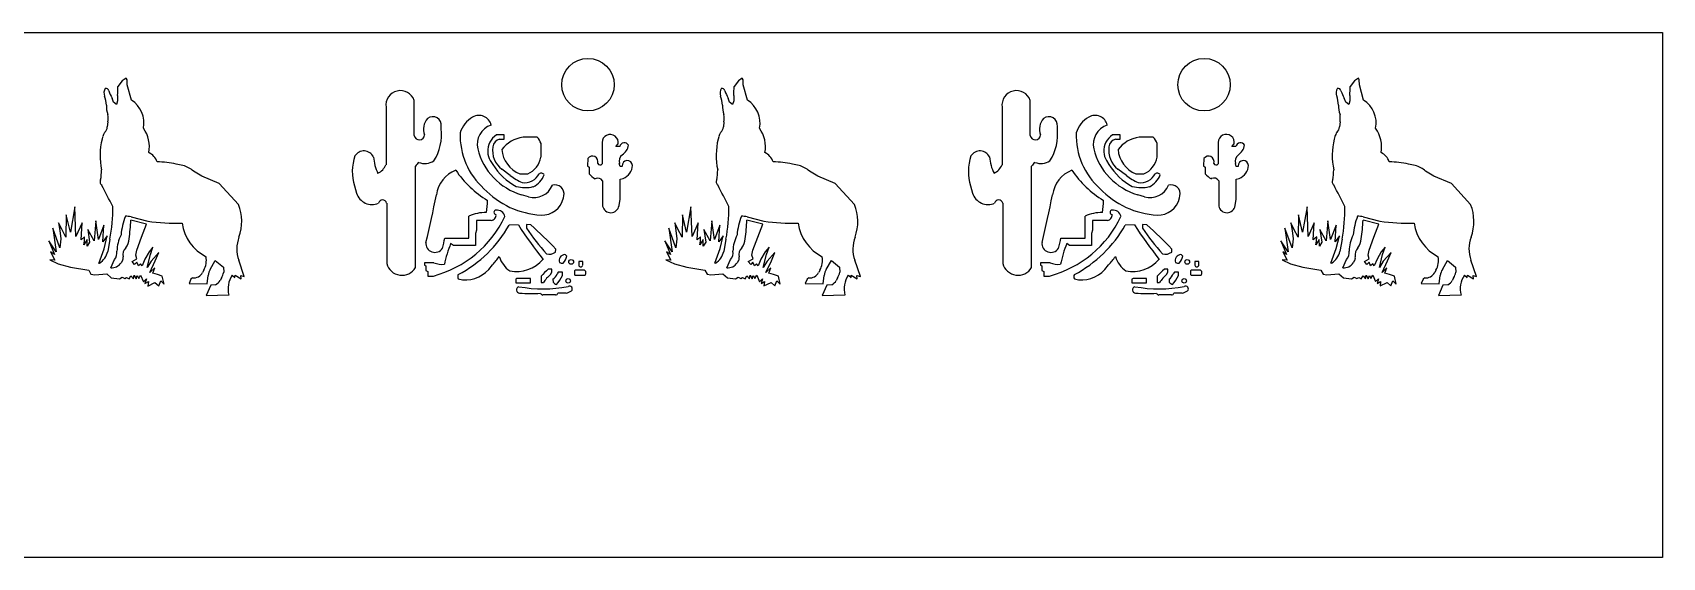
# Model space of a CAD drawing. Header units: metres. Extents: x 19.5 to 113.5, y -3.4 to 12.1.
# Drawn here: x 65.34 to 113.45, y -3.36 to 12.14 of the extents above; entities that cross this region are included whole.
import ezdxf

# ---------------------------------------------------------------- set-up
doc = ezdxf.new("R2010")
doc.units = ezdxf.units.M

msp = doc.modelspace()

# ---------------------------------------------------------------- linework, layer by layer
at = {"layer": 'OBJECT', "color": 1, "linetype": 'CONTINUOUS'}
for p, q in [((19.452, 12.137), (113.452, 12.137)), ((113.452, 12.137), (113.452, -3.363)), ((113.452, -3.363), (19.452, -3.363))]:
    msp.add_line(p, q, dxfattribs=at)
at = {"layer": 'OBJECT', "color": 2, "linetype": 'CONTINUOUS'}
for p, q in [((67.986, 10.712), (67.858, 10.546)), ((68.101, 10.786), (67.986, 10.712)), ((68.126, 10.742), (68.101, 10.786)), ((68.132, 10.596), (68.126, 10.742)), ((68.253, 10.142), (68.132, 10.596)), ((86.174, 10.712), (86.046, 10.546)), ((86.288, 10.786), (86.174, 10.712)), ((86.313, 10.742), (86.288, 10.786)), ((86.32, 10.596), (86.313, 10.742)), ((86.44, 10.142), (86.32, 10.596)), ((104.361, 10.712), (104.233, 10.546)), ((104.476, 10.786), (104.361, 10.712)), ((104.501, 10.743), (104.476, 10.786)), ((104.507, 10.596), (104.501, 10.743)), ((104.628, 10.142), (104.507, 10.596)), ((67.729, 10.083), (67.685, 10.205)), ((67.849, 10.123), (67.816, 10.014)), ((67.849, 10.279), (67.849, 10.123)), ((76.604, 9.102), (76.604, 10.132)), ((85.916, 10.083), (85.873, 10.205)), ((86.037, 10.123), (86.004, 10.014)), ((86.036, 10.279), (86.037, 10.123)), ((94.792, 9.102), (94.792, 10.132)), ((104.104, 10.083), (104.06, 10.205)), ((104.224, 10.124), (104.191, 10.014)), ((104.224, 10.279), (104.224, 10.124)), ((67.816, 10.014), (67.729, 10.083)), ((75.771, 9.934), (75.771, 8.23)), ((86.004, 10.014), (85.916, 10.083)), ((93.959, 9.934), (93.959, 8.23)), ((104.191, 10.014), (104.104, 10.083)), ((67.561, 9.499), (67.544, 9.351)), ((77.403, 9.299), (77.403, 9.365)), ((85.749, 9.5), (85.732, 9.351)), ((95.591, 9.299), (95.591, 9.365)), ((103.936, 9.5), (103.919, 9.351)), ((67.406, 9.063), (67.388, 8.99)), ((79.257, 9.115), (79.034, 9.115)), ((79.125, 8.989), (79.257, 8.989)), ((79.257, 8.989), (79.257, 9.115)), ((80.233, 9.046), (79.816, 9.046)), ((80.347, 8.459), (80.347, 8.864)), ((82.149, 8.892), (82.149, 8.263)), ((82.558, 8.768), (82.625, 8.848)), ((82.677, 8.768), (82.558, 8.768)), ((85.594, 9.063), (85.576, 8.99)), ((97.444, 9.115), (97.221, 9.115)), ((97.313, 8.989), (97.444, 8.989)), ((97.444, 8.989), (97.444, 9.115)), ((98.42, 9.046), (98.004, 9.046)), ((98.535, 8.459), (98.535, 8.864)), ((100.337, 8.892), (100.337, 8.263)), ((100.746, 8.768), (100.813, 8.848)), ((100.864, 8.768), (100.746, 8.768)), ((103.781, 9.064), (103.763, 8.99)), ((69.778, 8.209), (69.579, 8.253)), ((76.644, 5.198), (76.644, 8.19)), ((78.851, 8.363), (78.928, 8.24)), ((81.73, 8.42), (81.72, 8.204)), ((81.72, 8.204), (81.771, 8.16)), ((82.686, 8.178), (82.659, 8.271)), ((82.742, 8.194), (82.738, 8.178)), ((87.965, 8.209), (87.767, 8.253)), ((94.832, 5.199), (94.832, 8.19)), ((97.039, 8.363), (97.115, 8.24)), ((99.918, 8.42), (99.908, 8.204)), ((99.908, 8.204), (99.958, 8.16)), ((100.874, 8.178), (100.847, 8.271)), ((100.929, 8.194), (100.926, 8.178)), ((106.153, 8.209), (105.954, 8.253)), ((70.33, 7.896), (70.084, 8.04)), ((70.847, 7.678), (70.33, 7.896)), ((79.44, 7.912), (79.19, 8.102)), ((79.725, 7.969), (79.959, 7.963)), ((81.771, 8.16), (81.771, 7.967)), ((82.166, 7.762), (82.166, 7.014)), ((82.685, 7.804), (82.771, 7.831)), ((82.685, 7.218), (82.685, 7.804)), ((82.738, 8.178), (82.686, 8.178)), ((88.517, 7.896), (88.271, 8.04)), ((89.034, 7.678), (88.517, 7.896)), ((97.628, 7.912), (97.377, 8.102)), ((97.912, 7.969), (98.146, 7.963)), ((99.958, 8.16), (99.958, 7.967)), ((100.354, 7.762), (100.354, 7.014)), ((100.873, 7.804), (100.958, 7.831)), ((100.873, 7.218), (100.873, 7.804)), ((100.926, 8.178), (100.874, 8.178)), ((106.705, 7.896), (106.459, 8.04)), ((107.222, 7.678), (106.705, 7.896)), ((71.417, 7.06), (70.847, 7.678)), ((74.838, 7.607), (74.902, 7.396)), ((79.975, 7.288), (79.774, 7.347)), ((81.009, 7.257), (81.022, 7.32)), ((82.65, 7.026), (82.685, 7.218)), ((89.604, 7.06), (89.034, 7.678)), ((93.025, 7.607), (93.089, 7.396)), ((98.162, 7.288), (97.962, 7.347)), ((99.197, 7.257), (99.21, 7.32)), ((100.838, 7.027), (100.873, 7.218)), ((107.792, 7.06), (107.222, 7.678)), ((66.333, 6.757), (66.323, 6.092)), ((66.457, 6.238), (66.333, 6.757)), ((66.587, 6.986), (66.457, 6.238)), ((66.618, 6.111), (66.587, 6.986)), ((75.791, 7.101), (75.791, 5.317)), ((84.521, 6.757), (84.511, 6.092)), ((84.645, 6.238), (84.521, 6.757)), ((84.775, 6.986), (84.645, 6.238)), ((84.805, 6.112), (84.775, 6.986)), ((93.978, 7.101), (93.978, 5.317)), ((102.708, 6.757), (102.698, 6.092)), ((102.832, 6.238), (102.708, 6.757)), ((102.962, 6.986), (102.832, 6.238)), ((102.993, 6.112), (102.962, 6.986)), ((66.144, 5.78), (65.934, 6.36)), ((65.934, 6.36), (66.033, 5.665)), ((66.197, 6.327), (66.107, 6.522)), ((66.107, 6.522), (66.144, 6.29)), ((66.144, 6.29), (66.174, 6.049)), ((66.323, 6.092), (66.197, 6.327)), ((66.801, 6.522), (66.618, 6.111)), ((66.767, 6.021), (66.801, 6.522)), ((67.153, 5.984), (66.967, 6.325)), ((66.967, 6.325), (67.021, 5.952)), ((67.2, 6.574), (67.153, 5.984)), ((67.284, 6.028), (67.2, 6.574)), ((67.443, 6.446), (67.284, 6.028)), ((67.413, 5.961), (67.443, 6.446)), ((68.704, 6.479), (68.24, 6.599)), ((68.244, 6.691), (68.737, 6.564)), ((68.557, 6.094), (68.704, 6.479)), ((78.221, 6.068), (78.221, 6.715)), ((78.445, 6.297), (78.415, 6.203)), ((78.88, 6.591), (78.445, 6.591)), ((78.445, 6.591), (78.445, 6.297)), ((79.679, 6.456), (79.41, 6.452)), ((80.049, 6.46), (79.917, 6.471)), ((79.917, 6.471), (79.917, 6.361)), ((84.331, 5.78), (84.122, 6.36)), ((84.122, 6.36), (84.22, 5.665)), ((84.385, 6.327), (84.294, 6.522)), ((84.294, 6.522), (84.332, 6.29)), ((84.332, 6.29), (84.361, 6.049)), ((84.511, 6.092), (84.385, 6.327)), ((84.988, 6.522), (84.805, 6.112)), ((84.954, 6.021), (84.988, 6.522)), ((85.34, 5.984), (85.155, 6.325)), ((85.155, 6.325), (85.209, 5.952)), ((85.387, 6.574), (85.34, 5.984)), ((85.472, 6.028), (85.387, 6.574)), ((85.631, 6.446), (85.472, 6.028)), ((85.6, 5.961), (85.631, 6.446)), ((86.892, 6.48), (86.427, 6.599)), ((86.431, 6.691), (86.924, 6.564)), ((86.744, 6.094), (86.892, 6.48)), ((96.409, 6.068), (96.409, 6.715)), ((96.632, 6.297), (96.603, 6.203)), ((97.068, 6.591), (96.632, 6.591)), ((96.632, 6.591), (96.632, 6.297)), ((97.867, 6.456), (97.597, 6.452)), ((98.236, 6.46), (98.104, 6.471)), ((98.104, 6.471), (98.104, 6.361)), ((102.519, 5.78), (102.309, 6.36)), ((102.309, 6.36), (102.408, 5.665)), ((102.572, 6.327), (102.482, 6.522)), ((102.482, 6.522), (102.519, 6.291)), ((102.519, 6.291), (102.549, 6.049)), ((102.698, 6.092), (102.572, 6.327)), ((103.176, 6.522), (102.993, 6.112)), ((103.142, 6.021), (103.176, 6.522)), ((103.528, 5.984), (103.342, 6.325)), ((103.342, 6.325), (103.396, 5.952)), ((103.575, 6.574), (103.528, 5.984)), ((103.659, 6.028), (103.575, 6.574)), ((103.818, 6.446), (103.659, 6.028)), ((103.788, 5.961), (103.818, 6.446)), ((105.079, 6.48), (104.615, 6.599)), ((104.619, 6.691), (105.112, 6.564)), ((104.932, 6.094), (105.079, 6.48)), ((66.033, 5.665), (65.816, 5.983)), ((65.816, 5.983), (65.984, 5.585)), ((66.174, 6.049), (66.144, 5.78)), ((66.871, 6.109), (66.767, 6.021)), ((66.948, 6.026), (66.851, 5.871)), ((66.851, 5.871), (66.868, 5.981)), ((66.868, 5.981), (66.871, 6.109)), ((66.95, 5.834), (66.948, 6.026)), ((67.021, 5.952), (66.95, 5.834)), ((67.54, 6.13), (67.413, 5.961)), ((67.45, 5.755), (67.54, 6.13)), ((67.621, 6.035), (67.555, 5.676)), ((68.417, 5.707), (68.557, 6.094)), ((68.892, 5.804), (68.777, 5.659)), ((68.818, 5.583), (68.892, 5.804)), ((77.509, 6.068), (78.221, 6.068)), ((77.762, 5.844), (77.679, 5.907)), ((78.415, 5.844), (77.762, 5.844)), ((78.415, 6.203), (78.415, 5.844)), ((84.22, 5.665), (84.004, 5.983)), ((84.004, 5.983), (84.172, 5.585)), ((84.361, 6.049), (84.331, 5.78)), ((85.058, 6.109), (84.954, 6.021)), ((85.135, 6.027), (85.039, 5.871)), ((85.039, 5.871), (85.056, 5.981)), ((85.056, 5.981), (85.058, 6.109)), ((85.138, 5.834), (85.135, 6.027)), ((85.209, 5.952), (85.138, 5.834)), ((85.727, 6.13), (85.6, 5.961)), ((85.637, 5.756), (85.727, 6.13)), ((85.808, 6.035), (85.742, 5.676)), ((86.604, 5.707), (86.744, 6.094)), ((87.08, 5.804), (86.964, 5.659)), ((87.006, 5.583), (87.08, 5.804)), ((95.696, 6.068), (96.409, 6.068)), ((95.949, 5.844), (95.867, 5.907)), ((96.603, 5.844), (95.949, 5.844)), ((96.603, 6.203), (96.603, 5.844)), ((102.408, 5.665), (102.191, 5.983)), ((102.191, 5.983), (102.359, 5.585)), ((102.549, 6.049), (102.519, 5.78)), ((103.246, 6.109), (103.142, 6.021)), ((103.323, 6.027), (103.226, 5.871)), ((103.226, 5.871), (103.243, 5.981)), ((103.243, 5.981), (103.246, 6.109)), ((103.325, 5.834), (103.323, 6.027)), ((103.396, 5.952), (103.325, 5.834)), ((103.915, 6.13), (103.788, 5.961)), ((103.825, 5.756), (103.915, 6.13)), ((103.996, 6.035), (103.93, 5.676)), ((104.791, 5.707), (104.932, 6.094)), ((105.267, 5.804), (105.152, 5.659)), ((105.193, 5.583), (105.267, 5.804)), ((65.996, 5.417), (65.849, 5.429)), ((65.849, 5.429), (66.096, 5.306)), ((65.984, 5.585), (65.868, 5.661)), ((65.868, 5.661), (65.996, 5.417)), ((66.096, 5.306), (66.46, 5.212)), ((67.29, 5.322), (67.45, 5.755)), ((67.308, 5.327), (67.29, 5.322)), ((67.644, 5.192), (67.755, 5.433)), ((67.992, 5.404), (67.952, 5.341)), ((68.28, 5.379), (68.418, 5.454)), ((68.349, 5.284), (68.28, 5.379)), ((68.416, 5.354), (68.349, 5.284)), ((68.387, 5.568), (68.417, 5.707)), ((68.418, 5.454), (68.387, 5.568)), ((68.461, 5.246), (68.416, 5.354)), ((68.526, 5.308), (68.461, 5.246)), ((68.571, 5.251), (68.526, 5.308)), ((68.653, 5.449), (68.571, 5.251)), ((68.777, 5.659), (68.653, 5.449)), ((68.721, 5.195), (68.818, 5.583)), ((68.835, 5.387), (68.721, 5.195)), ((68.801, 5.053), (68.96, 5.397)), ((69.066, 5.639), (68.835, 5.387)), ((68.96, 5.397), (69.066, 5.639)), ((70.582, 5.144), (70.732, 5.402)), ((70.732, 5.402), (70.974, 5.211)), ((71.588, 4.938), (71.423, 5.413)), ((77.187, 5.34), (76.908, 5.34)), ((76.908, 5.34), (76.908, 5.268)), ((80.779, 5.654), (80.784, 5.741)), ((81.58, 5.373), (81.461, 5.373)), ((81.461, 5.373), (81.461, 5.27)), ((81.582, 5.273), (81.58, 5.373)), ((84.183, 5.417), (84.037, 5.429)), ((84.037, 5.429), (84.284, 5.306)), ((84.172, 5.585), (84.056, 5.661)), ((84.056, 5.661), (84.183, 5.417)), ((84.284, 5.306), (84.648, 5.212)), ((85.478, 5.323), (85.637, 5.756)), ((85.496, 5.327), (85.478, 5.323)), ((85.831, 5.192), (85.942, 5.433)), ((86.179, 5.404), (86.139, 5.341)), ((86.467, 5.379), (86.606, 5.454)), ((86.537, 5.284), (86.467, 5.379)), ((86.603, 5.354), (86.537, 5.284)), ((86.574, 5.568), (86.604, 5.707)), ((86.606, 5.454), (86.574, 5.568)), ((86.649, 5.246), (86.603, 5.354)), ((86.713, 5.308), (86.649, 5.246)), ((86.759, 5.251), (86.713, 5.308)), ((86.84, 5.45), (86.759, 5.251)), ((86.964, 5.659), (86.84, 5.45)), ((86.908, 5.195), (87.006, 5.583)), ((87.023, 5.387), (86.908, 5.195)), ((86.989, 5.053), (87.148, 5.397)), ((87.253, 5.639), (87.023, 5.387)), ((87.148, 5.397), (87.253, 5.639)), ((88.769, 5.144), (88.92, 5.402)), ((88.92, 5.402), (89.161, 5.211)), ((89.775, 4.938), (89.611, 5.413)), ((95.374, 5.34), (95.096, 5.34)), ((95.096, 5.34), (95.096, 5.268)), ((98.966, 5.654), (98.972, 5.742)), ((99.767, 5.373), (99.648, 5.373)), ((99.648, 5.373), (99.648, 5.27)), ((99.77, 5.273), (99.767, 5.373)), ((102.371, 5.417), (102.224, 5.429)), ((102.224, 5.429), (102.471, 5.307)), ((102.359, 5.585), (102.243, 5.661)), ((102.243, 5.661), (102.371, 5.417)), ((102.471, 5.307), (102.835, 5.212)), ((103.665, 5.323), (103.825, 5.756)), ((103.683, 5.327), (103.665, 5.323)), ((104.019, 5.192), (104.129, 5.434)), ((104.367, 5.404), (104.327, 5.341)), ((104.655, 5.379), (104.793, 5.454)), ((104.724, 5.284), (104.655, 5.379)), ((104.791, 5.354), (104.724, 5.284)), ((104.762, 5.568), (104.791, 5.707)), ((104.793, 5.454), (104.762, 5.568)), ((104.836, 5.246), (104.791, 5.354)), ((104.901, 5.308), (104.836, 5.246)), ((104.946, 5.251), (104.901, 5.308)), ((105.028, 5.45), (104.946, 5.251)), ((105.152, 5.659), (105.028, 5.45)), ((105.096, 5.195), (105.193, 5.583)), ((105.21, 5.387), (105.096, 5.195)), ((105.176, 5.053), (105.335, 5.397)), ((105.441, 5.639), (105.21, 5.387)), ((105.335, 5.397), (105.441, 5.639)), ((106.957, 5.144), (107.107, 5.402)), ((107.107, 5.402), (107.349, 5.211)), ((107.963, 4.938), (107.798, 5.413)), ((66.46, 5.212), (66.995, 5.12)), ((66.995, 5.12), (67.062, 5.007)), ((67.062, 5.007), (67.173, 4.983)), ((67.173, 4.983), (67.527, 5.014)), ((67.527, 5.014), (67.662, 4.89)), ((67.662, 4.89), (67.901, 4.865)), ((67.901, 4.865), (67.981, 4.915)), ((67.981, 4.915), (68.06, 4.873)), ((68.06, 4.873), (68.112, 4.904)), ((68.112, 4.904), (68.184, 4.868)), ((68.184, 4.868), (68.24, 4.955)), ((68.24, 4.955), (68.315, 4.86)), ((68.315, 4.86), (68.334, 4.972)), ((68.334, 4.972), (68.391, 4.869)), ((68.391, 4.869), (68.427, 4.961)), ((68.427, 4.961), (68.474, 4.872)), ((68.474, 4.872), (68.527, 4.972)), ((68.527, 4.972), (68.612, 4.78)), ((68.612, 4.78), (68.696, 4.868)), ((68.696, 4.868), (68.654, 4.731)), ((68.947, 5.185), (68.801, 5.053)), ((68.883, 5.027), (68.947, 5.185)), ((69.024, 4.992), (68.883, 5.027)), ((69.166, 4.942), (69.024, 4.992)), ((69.222, 4.704), (69.166, 4.942)), ((70.013, 4.855), (69.957, 4.729)), ((70.062, 4.892), (70.013, 4.855)), ((70.393, 5.118), (70.357, 5.049)), ((70.49, 4.713), (70.521, 4.964)), ((70.914, 4.887), (70.874, 4.814)), ((70.974, 5.211), (70.979, 5.061)), ((71.232, 4.971), (71.313, 4.907)), ((71.313, 4.907), (71.32, 4.975)), ((71.32, 4.975), (71.497, 4.865)), ((71.497, 4.865), (71.487, 4.958)), ((71.487, 4.958), (71.588, 4.938)), ((76.908, 5.268), (76.943, 5.247)), ((76.943, 5.247), (76.943, 5.112)), ((76.943, 5.112), (77.007, 5.079)), ((77.007, 5.079), (77.007, 4.947)), ((77.007, 4.947), (77.172, 4.947)), ((78.802, 5.144), (78.915, 5.273)), ((79.638, 4.875), (79.601, 4.855)), ((79.601, 4.855), (79.601, 4.751)), ((80.032, 4.875), (79.638, 4.875)), ((80.032, 4.751), (80.032, 4.875)), ((80.351, 4.94), (80.351, 4.753)), ((80.666, 5.149), (80.562, 5.149)), ((80.629, 4.99), (80.666, 5.066)), ((80.666, 5.066), (80.666, 5.149)), ((80.699, 4.854), (80.703, 4.769)), ((80.857, 5.064), (80.825, 5.016)), ((80.981, 5.064), (80.857, 5.064)), ((80.981, 4.96), (80.981, 5.064)), ((81.351, 5.118), (81.334, 5.098)), ((81.334, 5.098), (81.334, 4.995)), ((81.334, 4.995), (81.35, 4.975)), ((81.35, 4.975), (81.648, 4.975)), ((81.634, 5.118), (81.351, 5.118)), ((81.667, 5.079), (81.634, 5.118)), ((81.648, 4.975), (81.667, 5.012)), ((81.667, 5.012), (81.667, 5.079)), ((84.648, 5.212), (85.183, 5.12)), ((85.183, 5.12), (85.25, 5.007)), ((85.25, 5.007), (85.361, 4.983)), ((85.361, 4.983), (85.715, 5.014)), ((85.715, 5.014), (85.849, 4.891)), ((85.849, 4.891), (86.089, 4.865)), ((86.089, 4.865), (86.168, 4.916)), ((86.168, 4.916), (86.247, 4.873)), ((86.247, 4.873), (86.3, 4.904)), ((86.3, 4.904), (86.371, 4.868)), ((86.371, 4.868), (86.428, 4.955)), ((86.428, 4.955), (86.503, 4.86)), ((86.503, 4.86), (86.522, 4.972)), ((86.522, 4.972), (86.578, 4.869)), ((86.578, 4.869), (86.615, 4.961)), ((86.615, 4.961), (86.661, 4.872)), ((86.661, 4.872), (86.714, 4.972)), ((86.714, 4.972), (86.799, 4.78)), ((86.799, 4.78), (86.883, 4.868)), ((86.883, 4.868), (86.842, 4.731)), ((87.134, 5.185), (86.989, 5.053)), ((87.07, 5.027), (87.134, 5.185)), ((87.211, 4.992), (87.07, 5.027)), ((87.354, 4.942), (87.211, 4.992)), ((87.41, 4.704), (87.354, 4.942)), ((88.201, 4.855), (88.144, 4.73)), ((88.25, 4.892), (88.201, 4.855)), ((88.581, 5.118), (88.544, 5.05)), ((88.677, 4.713), (88.708, 4.964)), ((89.101, 4.887), (89.061, 4.814)), ((89.161, 5.211), (89.167, 5.061)), ((89.42, 4.971), (89.5, 4.907)), ((89.5, 4.907), (89.508, 4.975)), ((89.508, 4.975), (89.685, 4.865)), ((89.685, 4.865), (89.675, 4.958)), ((89.675, 4.958), (89.775, 4.938)), ((95.096, 5.268), (95.131, 5.247)), ((95.131, 5.247), (95.131, 5.112)), ((95.131, 5.112), (95.195, 5.079)), ((95.195, 5.079), (95.195, 4.947)), ((95.195, 4.947), (95.359, 4.947)), ((96.99, 5.144), (97.103, 5.273)), ((97.826, 4.875), (97.788, 4.855)), ((97.788, 4.855), (97.788, 4.751)), ((98.22, 4.875), (97.826, 4.875)), ((98.22, 4.751), (98.22, 4.875)), ((98.538, 4.94), (98.538, 4.753)), ((98.853, 5.149), (98.75, 5.149)), ((98.816, 4.99), (98.853, 5.066)), ((98.853, 5.066), (98.853, 5.149)), ((98.887, 4.855), (98.89, 4.769)), ((99.044, 5.064), (99.013, 5.016)), ((99.169, 5.064), (99.044, 5.064)), ((99.169, 4.96), (99.169, 5.064)), ((99.538, 5.118), (99.521, 5.098)), ((99.521, 5.098), (99.521, 4.995)), ((99.521, 4.995), (99.537, 4.975)), ((99.537, 4.975), (99.836, 4.975)), ((99.821, 5.118), (99.538, 5.118)), ((99.854, 5.08), (99.821, 5.118)), ((99.836, 4.975), (99.854, 5.012)), ((99.854, 5.012), (99.854, 5.08)), ((102.835, 5.212), (103.37, 5.121)), ((103.37, 5.121), (103.437, 5.007)), ((103.437, 5.007), (103.548, 4.983)), ((103.548, 4.983), (103.902, 5.014)), ((103.902, 5.014), (104.037, 4.891)), ((104.037, 4.891), (104.276, 4.866)), ((104.276, 4.866), (104.356, 4.916)), ((104.356, 4.916), (104.435, 4.873)), ((104.435, 4.873), (104.487, 4.904)), ((104.487, 4.904), (104.559, 4.868)), ((104.559, 4.868), (104.615, 4.955)), ((104.615, 4.955), (104.69, 4.86)), ((104.69, 4.86), (104.709, 4.972)), ((104.709, 4.972), (104.766, 4.869)), ((104.766, 4.869), (104.802, 4.961)), ((104.802, 4.961), (104.849, 4.872)), ((104.849, 4.872), (104.902, 4.972)), ((104.902, 4.972), (104.986, 4.781)), ((104.986, 4.781), (105.071, 4.868)), ((105.071, 4.868), (105.029, 4.731)), ((105.322, 5.185), (105.176, 5.053)), ((105.258, 5.027), (105.322, 5.185)), ((105.399, 4.992), (105.258, 5.027)), ((105.541, 4.943), (105.399, 4.992)), ((105.597, 4.705), (105.541, 4.943)), ((106.388, 4.855), (106.332, 4.73)), ((106.437, 4.892), (106.388, 4.855)), ((106.768, 5.118), (106.732, 5.05)), ((106.865, 4.714), (106.896, 4.964)), ((107.289, 4.888), (107.249, 4.814)), ((107.349, 5.211), (107.354, 5.062)), ((107.607, 4.971), (107.688, 4.907)), ((107.688, 4.907), (107.695, 4.976)), ((107.695, 4.976), (107.872, 4.866)), ((107.872, 4.866), (107.862, 4.959)), ((107.862, 4.959), (107.963, 4.938)), ((68.654, 4.731), (68.757, 4.781)), ((68.757, 4.781), (68.742, 4.652)), ((68.742, 4.652), (68.951, 4.755)), ((68.951, 4.755), (69.061, 4.653)), ((69.061, 4.653), (69.123, 4.805)), ((69.123, 4.805), (69.222, 4.704)), ((69.957, 4.729), (70.49, 4.713)), ((70.6, 4.673), (70.463, 4.373)), ((70.463, 4.373), (71.132, 4.387)), ((70.741, 4.69), (70.6, 4.673)), ((79.601, 4.751), (80.032, 4.751)), ((80.351, 4.753), (80.419, 4.753)), ((80.403, 4.387), (80.403, 4.406)), ((80.403, 4.406), (80.771, 4.406)), ((80.771, 4.406), (80.771, 4.393)), ((86.842, 4.731), (86.945, 4.781)), ((86.945, 4.781), (86.93, 4.653)), ((86.93, 4.653), (87.139, 4.755)), ((87.139, 4.755), (87.248, 4.653)), ((87.248, 4.653), (87.311, 4.806)), ((87.311, 4.806), (87.41, 4.704)), ((88.144, 4.73), (88.677, 4.713)), ((88.788, 4.673), (88.651, 4.373)), ((88.651, 4.373), (89.32, 4.387)), ((88.929, 4.69), (88.788, 4.673)), ((97.788, 4.751), (98.22, 4.751)), ((98.538, 4.753), (98.607, 4.753)), ((98.59, 4.387), (98.59, 4.406)), ((98.59, 4.406), (98.958, 4.406)), ((98.958, 4.406), (98.958, 4.394)), ((105.029, 4.731), (105.132, 4.781)), ((105.132, 4.781), (105.117, 4.653)), ((105.117, 4.653), (105.326, 4.756)), ((105.326, 4.756), (105.436, 4.654)), ((105.436, 4.654), (105.498, 4.806)), ((105.498, 4.806), (105.597, 4.705)), ((106.332, 4.73), (106.865, 4.714)), ((106.975, 4.673), (106.838, 4.374)), ((106.838, 4.374), (107.507, 4.387)), ((107.116, 4.69), (106.975, 4.673))]:
    msp.add_line(p, q, dxfattribs=at)
for centre, radius in [((81.734, 10.598), 0.775), ((99.922, 10.598), 0.775), ((81.237, 5.363), 0.0701), ((99.424, 5.363), 0.0701), ((81.148, 4.803), 0.0664), ((99.336, 4.803), 0.0664)]:
    msp.add_circle(centre, radius, dxfattribs=at)
for centre, radius, start, end in [((67.695, 10.354), 0.251, 147.2209, 201.2195), ((66.416, 9.906), 1.105, 4.5103, 18.8736), ((67.496, 10.397), 0.0941, 10.8342, 97.0056), ((68.873, 10.881), 1.367, 199.9615, 209.6521), ((64.764, 10.523), 3.094, 355.4776, 360.4174), ((67.83, 9.466), 0.797, 348.695, 417.9544), ((76.197, 9.993), 0.43, 18.83, 187.9212), ((85.883, 10.355), 0.251, 147.2209, 201.2195), ((84.604, 9.906), 1.105, 4.5103, 18.8736), ((85.683, 10.397), 0.0941, 10.8342, 97.0056), ((87.06, 10.881), 1.367, 199.9615, 209.6521), ((82.952, 10.523), 3.094, 355.4776, 360.4174), ((86.017, 9.467), 0.797, 348.695, 417.9544), ((94.385, 9.993), 0.43, 18.83, 187.9212), ((104.07, 10.355), 0.251, 147.2209, 201.2195), ((102.791, 9.907), 1.105, 4.5103, 18.8736), ((103.871, 10.397), 0.0941, 10.8342, 97.0056), ((105.248, 10.881), 1.367, 199.9615, 209.6521), ((101.139, 10.523), 3.094, 355.4776, 360.4174), ((104.205, 9.467), 0.797, 348.695, 417.9544), ((68.148, 9.952), 0.632, 176.2592, 201.7963), ((66.576, 9.61), 0.991, 353.6065, 366.2251), ((77.151, 9.397), 0.255, 352.8755, 486.7757), ((78.722, 8.942), 0.798, 119.4972, 163.1126), ((78.522, 9.33), 0.362, 11.9648, 122.1648), ((86.336, 9.952), 0.632, 176.2592, 201.7963), ((84.764, 9.61), 0.991, 353.6065, 366.2251), ((95.338, 9.397), 0.255, 352.8755, 486.7757), ((96.91, 8.942), 0.798, 119.4972, 163.1126), ((96.71, 9.33), 0.362, 11.9648, 122.1648), ((104.523, 9.952), 0.632, 176.2592, 201.7963), ((102.951, 9.61), 0.991, 353.6065, 366.2251), ((67.698, 8.992), 0.3, 138.4316, 166.274), ((67.257, 9.383), 0.289, 318.4316, 353.6062), ((67.846, 8.763), 0.941, 349.6445, 395.5447), ((77.339, 9.287), 0.463, 137.3229, 201.4057), ((75.919, 9.136), 1.493, 328.0319, 366.2642), ((80.086, 9.109), 2.128, 178.2654, 228.0299), ((79.064, 8.834), 0.601, 108.2024, 192.7325), ((85.885, 8.992), 0.3, 138.4316, 166.274), ((85.444, 9.383), 0.289, 318.4316, 353.6062), ((86.033, 8.763), 0.941, 349.6445, 395.5447), ((95.526, 9.287), 0.463, 137.3229, 201.4057), ((94.106, 9.136), 1.493, 328.0319, 366.2642), ((98.274, 9.109), 2.128, 178.2654, 228.0299), ((97.251, 8.834), 0.601, 108.2024, 192.7325), ((104.073, 8.992), 0.3, 138.4316, 166.274), ((103.632, 9.383), 0.289, 318.4316, 353.6062), ((104.221, 8.763), 0.941, 349.6445, 395.5447), ((69.361, 8.508), 2.03, 166.2772, 192.1717), ((76.756, 9.119), 0.152, 186.5917, 359.5401), ((80.31, 9.158), 1.888, 193.9778, 253.524), ((79.328, 8.643), 0.556, 121.9626, 183.3826), ((79.606, 8.65), 0.688, 170.8651, 232.7888), ((79.186, 8.736), 0.26, 103.4083, 174.8246), ((79.938, 8.125), 0.929, 97.5423, 143.2315), ((80.014, 8.738), 0.822, 183.9628, 249.407), ((79.875, 8.695), 0.501, 19.643, 44.4345), ((82.389, 8.887), 0.24, 350.5768, 539.0147), ((82.81, 8.75), 0.135, 26.8605, 172.435), ((82.486, 8.893), 0.451, 305.46, 349.5495), ((87.548, 8.508), 2.03, 166.2772, 192.1717), ((94.943, 9.119), 0.152, 186.5917, 359.5401), ((98.497, 9.158), 1.888, 193.9778, 253.524), ((97.516, 8.643), 0.556, 121.9626, 183.3826), ((97.794, 8.65), 0.688, 170.8651, 232.7888), ((97.373, 8.736), 0.26, 103.4083, 174.8246), ((98.126, 8.125), 0.929, 97.5423, 143.2315), ((98.201, 8.738), 0.822, 183.9628, 249.407), ((98.062, 8.695), 0.501, 19.643, 44.4345), ((100.576, 8.888), 0.24, 350.5768, 539.0147), ((100.998, 8.75), 0.135, 26.8605, 172.435), ((100.674, 8.893), 0.451, 305.46, 349.5495), ((105.736, 8.509), 2.03, 166.2772, 192.1717), ((68.533, 8.137), 0.516, 20.6992, 62.3886), ((68.982, 5.588), 2.731, 77.3777, 89.314), ((69.641, 7.599), 0.625, 44.8976, 77.3778), ((76.228, 8.029), 1.452, 161.268, 196.8963), ((75.118, 8.325), 0.316, 25.9575, 147.1841), ((76.786, 8.581), 1.39, 184.8978, 205.6502), ((75.287, 8.452), 0.532, 297.5443, 335.355), ((77.122, 7.887), 0.566, 132.6319, 147.57), ((76.919, 8.775), 0.505, 249.011, 301.7826), ((79.3, 8.641), 0.528, 183.3826, 211.7583), ((80.482, 9.203), 1.829, 211.7582, 241.7293), ((79.674, 8.585), 0.684, 294.5507, 349.3542), ((81.865, 8.326), 0.164, 341.7954, 505.1335), ((82.088, 8.297), 0.0703, 199.2602, 330.6196), ((82.884, 8.335), 0.233, 125.4599, 195.9503), ((82.894, 8.205), 0.153, 4.2142, 183.9468), ((82.633, 8.222), 0.414, 289.4267, 359.2234), ((86.72, 8.137), 0.516, 20.6992, 62.3886), ((87.17, 5.589), 2.731, 77.3777, 89.314), ((87.828, 7.599), 0.625, 44.8976, 77.3778), ((94.415, 8.029), 1.452, 161.268, 196.8963), ((93.305, 8.325), 0.316, 25.9575, 147.1841), ((94.974, 8.582), 1.39, 184.8978, 205.6502), ((93.475, 8.452), 0.532, 297.5443, 335.355), ((95.309, 7.887), 0.566, 132.6319, 147.57), ((95.107, 8.775), 0.505, 249.011, 301.7826), ((97.488, 8.641), 0.528, 183.3826, 211.7583), ((98.67, 9.203), 1.829, 211.7582, 241.7293), ((97.862, 8.585), 0.684, 294.5507, 349.3542), ((100.053, 8.326), 0.164, 341.7954, 505.1335), ((100.275, 8.298), 0.0703, 199.2602, 330.6196), ((101.071, 8.335), 0.233, 125.4599, 195.9503), ((101.082, 8.205), 0.153, 4.2142, 183.9468), ((100.82, 8.222), 0.414, 289.4267, 359.2234), ((104.908, 8.137), 0.516, 20.6992, 62.3886), ((105.357, 5.589), 2.731, 77.3777, 89.314), ((106.016, 7.599), 0.625, 44.8976, 77.3778), ((67.438, 7.727), 0.109, 145.975, 236.1267), ((65.345, 8.132), 2.031, 350.244, 358.5297), ((78.137, 7.244), 0.88, 110.3868, 173.2907), ((80.437, 9.871), 3.169, 214.641, 238.1359), ((80.483, 9.285), 1.724, 232.7888, 246.322), ((79.863, 8.176), 0.476, 261.1948, 298.0202), ((79.859, 8.189), 0.489, 297.8344, 332.7862), ((79.868, 8.138), 0.606, 294.4541, 340.3654), ((80.352, 7.887), 0.0983, 29.0701, 127.0006), ((82.162, 8.267), 0.493, 217.5021, 244.383), ((82.022, 7.663), 0.175, 34.2273, 114.6131), ((85.625, 7.727), 0.109, 145.975, 236.1267), ((83.533, 8.133), 2.031, 350.244, 358.5297), ((96.324, 7.244), 0.88, 110.3868, 173.2907), ((98.625, 9.871), 3.169, 214.641, 238.1359), ((98.67, 9.285), 1.724, 232.7888, 246.322), ((98.051, 8.177), 0.476, 261.1948, 298.0202), ((98.046, 8.189), 0.489, 297.8344, 332.7862), ((98.055, 8.138), 0.606, 294.4541, 340.3654), ((98.54, 7.887), 0.0983, 29.0701, 127.0006), ((100.35, 8.267), 0.493, 217.5021, 244.383), ((100.209, 7.664), 0.175, 34.2273, 114.6131), ((103.813, 7.727), 0.109, 145.975, 236.1267), ((101.72, 8.133), 2.031, 350.244, 358.5297), ((7.738, -23.547), 67.299, 26.99111, 27.60387), ((75.359, 7.535), 0.477, 196.8963, 293.8148), ((-9.828, 25.861), 89.037, 347.07035, 347.99838), ((80.485, 9.257), 2.513, 223.518, 266.8745), ((79.879, 8.577), 1.019, 255.0844, 283.6148), ((80.141, 7.849), 0.585, 253.5239, 337.8283), ((80.383, 7.387), 0.64, 266.8745, 348.3324), ((80.761, 7.374), 0.267, 348.3323, 467.1824), ((25.926, -23.547), 67.299, 26.99111, 27.60387), ((93.546, 7.535), 0.477, 196.8963, 293.8148), ((8.359, 25.861), 89.037, 347.07035, 347.99838), ((98.673, 9.257), 2.513, 223.518, 266.8745), ((98.066, 8.577), 1.019, 255.0844, 283.6148), ((98.328, 7.849), 0.585, 253.5239, 337.8283), ((98.57, 7.387), 0.64, 266.8745, 348.3324), ((98.949, 7.374), 0.267, 348.3323, 467.1824), ((44.113, -23.547), 67.299, 26.99111, 27.60387), ((62.498, 6.979), 5.209, 349.5601, 360.1965), ((70.17, 6.562), 1.342, 339.804, 381.7679), ((75.671, 7.071), 0.123, 14.005, 167.0678), ((78.699, 5.694), 1.127, 88.2741, 115.1126), ((77.316, 7.123), 1.449, 347.9605, 362.2287), ((78.864, 6.745), 0.155, 276.1974, 367.704), ((79.024, 6.831), 0.0656, 96.1719, 263.7947), ((79.037, 6.645), 0.252, 13.9419, 94.612), ((82.407, 7.064), 0.246, 191.7584, 351.1567), ((80.685, 6.979), 5.209, 349.5601, 360.1965), ((88.358, 6.562), 1.342, 339.804, 381.7679), ((93.859, 7.071), 0.123, 14.005, 167.0678), ((96.887, 5.694), 1.127, 88.2741, 115.1126), ((95.504, 7.123), 1.449, 347.9605, 362.2287), ((97.051, 6.745), 0.155, 276.1974, 367.704), ((97.212, 6.831), 0.0656, 96.1719, 263.7947), ((97.225, 6.645), 0.252, 13.9419, 94.612), ((100.595, 7.064), 0.246, 191.7584, 351.1567), ((98.873, 6.979), 5.209, 349.5601, 360.1965), ((106.545, 6.562), 1.342, 339.804, 381.7679), ((69.945, 5.984), 2.005, 158.705, 174.8554), ((68.114, 6.323), 0.39, 70.5125, 95.4474), ((61.36, 6.956), 6.889, 352.3961, 357.034), ((69.609, 13.223), 6.716, 262.5351, 271.1945), ((71.059, 6.698), 1.323, 188.2164, 243.016), ((76.324, 8.109), 3.274, 285.0079, 334.6163), ((76.173, 8.279), 3.717, 297.7847, 330.5628), ((90.427, 13.41), 12.801, 212.9053, 218.506), ((85.462, 10.095), 6.685, 213.9606, 222.2056), ((71.492, -3.04), 12.785, 43.3815, 47.9899), ((88.132, 5.984), 2.005, 158.705, 174.8554), ((86.301, 6.323), 0.39, 70.5125, 95.4474), ((79.547, 6.956), 6.889, 352.3961, 357.034), ((87.797, 13.224), 6.716, 262.5351, 271.1945), ((89.247, 6.698), 1.323, 188.2164, 243.016), ((94.511, 8.109), 3.274, 285.0079, 334.6163), ((94.36, 8.279), 3.717, 297.7847, 330.5628), ((108.614, 13.41), 12.801, 212.9053, 218.506), ((103.649, 10.095), 6.685, 213.9606, 222.2056), ((89.68, -3.04), 12.785, 43.3815, 47.9899), ((106.32, 5.984), 2.005, 158.705, 174.8554), ((104.489, 6.323), 0.39, 70.5125, 95.4474), ((97.735, 6.956), 6.889, 352.3961, 357.034), ((105.984, 13.224), 6.716, 262.5351, 271.1945), ((107.434, 6.698), 1.323, 188.2164, 243.016), ((68.968, 5.649), 1.142, 153.2589, 178.3194), ((68.279, 5.58), 0.276, 133.4751, 193.6238), ((67.66, 6.092), 0.53, 323.9318, 354.7599), ((72.387, 5.746), 1.02, 159.804, 199.0751), ((77.214, 5.909), 0.265, 173.4596, 327.1428), ((69.901, 7.729), 7.787, 345.3914, 347.6815), ((81.283, 4.485), 3.874, 158.4737, 167.9601), ((87.155, 5.65), 1.142, 153.2589, 178.3194), ((86.466, 5.58), 0.276, 133.4751, 193.6238), ((85.848, 6.093), 0.53, 323.9318, 354.7599), ((90.574, 5.747), 1.02, 159.804, 199.0751), ((95.401, 5.909), 0.265, 173.4596, 327.1428), ((88.089, 7.729), 7.787, 345.3914, 347.6815), ((99.47, 4.485), 3.874, 158.4737, 167.9601), ((105.343, 5.65), 1.142, 153.2589, 178.3194), ((104.654, 5.58), 0.276, 133.4751, 193.6238), ((104.035, 6.093), 0.53, 323.9318, 354.7599), ((108.762, 5.747), 1.02, 159.804, 199.0751), ((67.054, 5.768), 0.509, 299.9576, 349.5601), ((67.676, 5.518), 0.328, 264.3938, 327.2882), ((67.53, 5.633), 0.3, 318.3893, 369.5923), ((67.871, 5.481), 0.143, 327.2876, 373.6238), ((69.845, 5.413), 0.622, 331.6948, 369.7672), ((76.243, 5.438), 0.468, 195.0182, 329.115), ((77.431, 5.908), 0.618, 246.7365, 275.8857), ((75.92, 7.892), 3.978, 318.8341, 323.4306), ((79.907, 5.775), 0.832, 197.7513, 234.6362), ((79.617, 6.13), 1.05, 259.5143, 318.9472), ((80.596, 5.893), 0.301, 253.3629, 307.4263), ((81.057, 5.406), 0.174, 93.4955, 200.3898), ((80.972, 5.482), 0.158, 240.1929, 280.9751), ((80.531, 5.71), 0.607, 320.9261, 342.6561), ((80.993, 5.448), 0.143, 34.594, 67.8778), ((85.241, 5.768), 0.509, 299.9576, 349.5601), ((85.863, 5.518), 0.328, 264.3938, 327.2882), ((85.717, 5.633), 0.3, 318.3893, 369.5923), ((86.059, 5.481), 0.143, 327.2876, 373.6238), ((88.033, 5.413), 0.622, 331.6948, 369.7672), ((94.43, 5.439), 0.468, 195.0182, 329.115), ((95.618, 5.908), 0.618, 246.7365, 275.8857), ((94.108, 7.892), 3.978, 318.8341, 323.4306), ((98.095, 5.775), 0.832, 197.7513, 234.6362), ((97.805, 6.13), 1.05, 259.5143, 318.9472), ((98.783, 5.893), 0.301, 253.3629, 307.4263), ((99.245, 5.406), 0.174, 93.4955, 200.3898), ((99.16, 5.482), 0.158, 240.1929, 280.9751), ((98.719, 5.71), 0.607, 320.9261, 342.6561), ((99.18, 5.448), 0.143, 34.594, 67.8778), ((103.429, 5.768), 0.509, 299.9576, 349.5601), ((104.051, 5.518), 0.328, 264.3938, 327.2882), ((103.905, 5.633), 0.3, 318.3893, 369.5923), ((104.246, 5.481), 0.143, 327.2876, 373.6238), ((106.22, 5.413), 0.622, 331.6948, 369.7672), ((70.091, 5.193), 0.302, 264.5718, 331.6921), ((70.988, 4.907), 0.471, 149.6863, 173.0101), ((70.621, 4.952), 0.288, 294.7187, 331.4681), ((70.322, 5.209), 0.674, 331.4499, 347.3148), ((71.813, 4.571), 0.705, 145.4014, 195.1329), ((78.047, 4.925), 0.156, 155.2059, 204.7941), ((78.12, 5.74), 0.906, 256.2809, 318.8345), ((82.145, 3.338), 2.405, 131.166, 138.2549), ((81.225, 4.251), 0.949, 128.9345, 148.1152), ((80.524, 5.121), 0.319, 303.2684, 340.6366), ((79.758, 5.595), 1.378, 319.4332, 332.5571), ((81.521, 5.28), 0.0616, 189.7813, 352.7003), ((88.278, 5.193), 0.302, 264.5718, 331.6921), ((89.175, 4.907), 0.471, 149.6863, 173.0101), ((88.809, 4.952), 0.288, 294.7187, 331.4681), ((88.51, 5.209), 0.674, 331.4499, 347.3148), ((90, 4.571), 0.705, 145.4014, 195.1329), ((96.234, 4.925), 0.156, 155.2059, 204.7941), ((96.308, 5.74), 0.906, 256.2809, 318.8345), ((100.333, 3.338), 2.405, 131.166, 138.2549), ((99.413, 4.251), 0.949, 128.9345, 148.1152), ((98.712, 5.122), 0.319, 303.2684, 340.6366), ((97.946, 5.595), 1.378, 319.4332, 332.5571), ((99.709, 5.28), 0.0616, 189.7813, 352.7003), ((106.466, 5.193), 0.302, 264.5718, 331.6921), ((107.363, 4.907), 0.471, 149.6863, 173.0101), ((106.996, 4.952), 0.288, 294.7187, 331.4681), ((106.697, 5.209), 0.674, 331.4499, 347.3148), ((108.188, 4.571), 0.705, 145.4014, 195.1329), ((79.719, 4.538), 0.0979, 104.6854, 266.9553), ((80.405, 8.48), 3.912, 259.5435, 280.9198), ((80.067, 13.967), 9.534, 267.8788, 271.5688), ((80.41, 4.479), 0.0925, 207.242, 265.3391), ((80.864, 4.893), 0.203, 217.6168, 253.1707), ((80.79, 4.441), 0.051, 247.5648, 362.6337), ((80.879, -3.541), 7.984, 88.511, 90.2715), ((80.995, 4.872), 0.441, 281.9705, 304.6473), ((81.19, 4.569), 0.0819, 312.5947, 482.8658), ((97.907, 4.538), 0.0979, 104.6854, 266.9553), ((98.592, 8.48), 3.912, 259.5435, 280.9198), ((98.255, 13.967), 9.534, 267.8788, 271.5688), ((98.598, 4.479), 0.0925, 207.242, 265.3391), ((99.051, 4.893), 0.203, 217.6168, 253.1707), ((98.978, 4.441), 0.051, 247.5648, 362.6337), ((99.066, -3.54), 7.984, 88.511, 90.2715), ((99.182, 4.872), 0.441, 281.9705, 304.6473), ((99.378, 4.569), 0.0819, 312.5947, 482.8658)]:
    msp.add_arc(centre, radius, start, end, dxfattribs=at)

doc.saveas('drawing.dxf')
